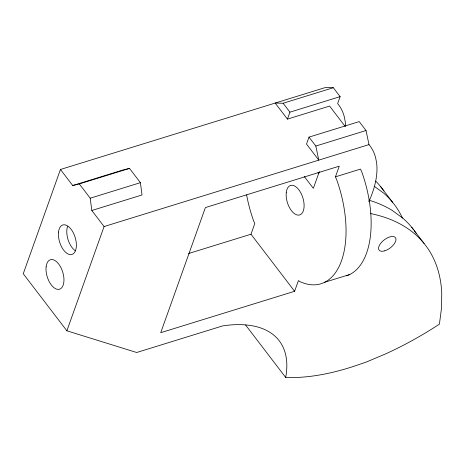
<?xml version="1.0" encoding="UTF-8"?>
<svg xmlns="http://www.w3.org/2000/svg" width="465" height="465" viewBox="0 0 465 465"><rect width="100%" height="100%" fill="white"/><g stroke="black" fill="none" stroke-linecap="round" stroke-linejoin="round"><path stroke-width="0.7" d="M345.594 126.079A133.333 65.147 -37.4 0 0 345.199 121.4L344.187 116.372A133.333 65.147 -37.4 0 0 337.642 103.585L340.124 96.633L333.306 87.716L325.372 87.536L60.456 169.481L23.25 273.74L66.873 330.807L136.681 352.499L222.712 325.889A142.255 69.5 -37.4 0 1 285.673 377.452A216.173 105.619 -37.4 0 0 358.033 364.891L366.193 362.09L385.2 354.063A216.161 105.613 -37.4 0 0 439.408 324.151L441.518 308.121L441.75 292.985A306.237 149.62 -37.4 0 0 370.477 213.54M66.873 330.807L104.079 226.548L368.995 144.603A133.333 65.147 -37.4 0 1 375.54 157.391L376.551 162.419A133.333 65.147 -37.4 0 1 368.809 201.717M333.306 87.716L283.104 103.247L275.17 103.067L287.44 119.116L289.922 112.164L340.124 96.633M188.558 253.524L250.984 234.215L254.797 223.543L253.687 221.038A87.472 45.925 72.8 0 1 246.601 194.829M309.004 137.129L306.522 144.08L318.792 160.134L315.822 146.045L309.004 137.129L359.207 121.603L366.025 130.52L368.995 144.603M319.35 171.533L313.346 188.348L304.238 176.433M294.607 291.282L298.42 280.61L300.035 281.674A87.472 45.925 72.8 0 0 336.555 179.345L335.451 176.84L339.258 166.168L205.385 207.576L160.733 332.69L294.607 291.282L250.984 234.215M72.726 185.529L122.929 169.998L129.503 168.4L140.407 182.669L142.017 194.969L91.814 210.494L90.204 198.195L79.294 183.931L72.726 185.529L60.456 169.481M287.44 119.116L329.598 106.072L345.216 126.503M79.294 183.931L129.503 168.4M90.204 198.195L140.407 182.669M315.822 146.045L366.025 130.52M335.451 176.84L360.549 169.074L361.66 171.579A87.472 45.925 72.8 0 1 346.559 275.832M324.721 282.243L349.82 274.478M374.255 186.267L383.788 193.242A306.237 149.62 -37.4 0 1 402.475 218.079M380.434 186.378L392.704 202.426M411.787 227.397L424.057 243.445M283.104 103.247L289.922 112.164M317.996 172.463L318.862 173.596M245.578 324.994L285.673 377.452M91.814 210.494L104.079 226.548M375.691 181.1A306.237 149.62 -37.4 0 1 383.84 190.9M414.373 230.762A306.237 149.62 -37.4 0 1 416.378 233.686M369.036 200.206A306.237 149.62 -37.4 0 1 392.262 210.447L402.87 218.207A306.237 149.62 -37.4 0 1 413.536 229.623M75.446 250.856A15.438 8.103 72.8 0 1 67.576 226.432M384.782 250.827A10.288 5.028 -37.4 0 0 395.75 238.161A10.288 5.028 -37.4 0 0 381.254 242.643A10.288 5.028 -37.4 0 0 384.782 250.827M286.26 192.556A15.438 8.103 72.8 0 0 298.274 215.132A15.438 8.103 72.8 0 0 300.832 192.888A15.438 8.103 72.8 0 0 286.26 192.556M46.122 266.834A15.438 8.103 72.8 0 0 58.137 289.41A15.438 8.103 72.8 0 0 60.694 267.172A15.438 8.103 72.8 0 0 46.122 266.834M58.52 232.082A15.438 8.103 72.8 0 0 70.541 254.657A15.438 8.103 72.8 0 0 73.098 232.419A15.438 8.103 72.8 0 0 58.52 232.082"/></g></svg>
